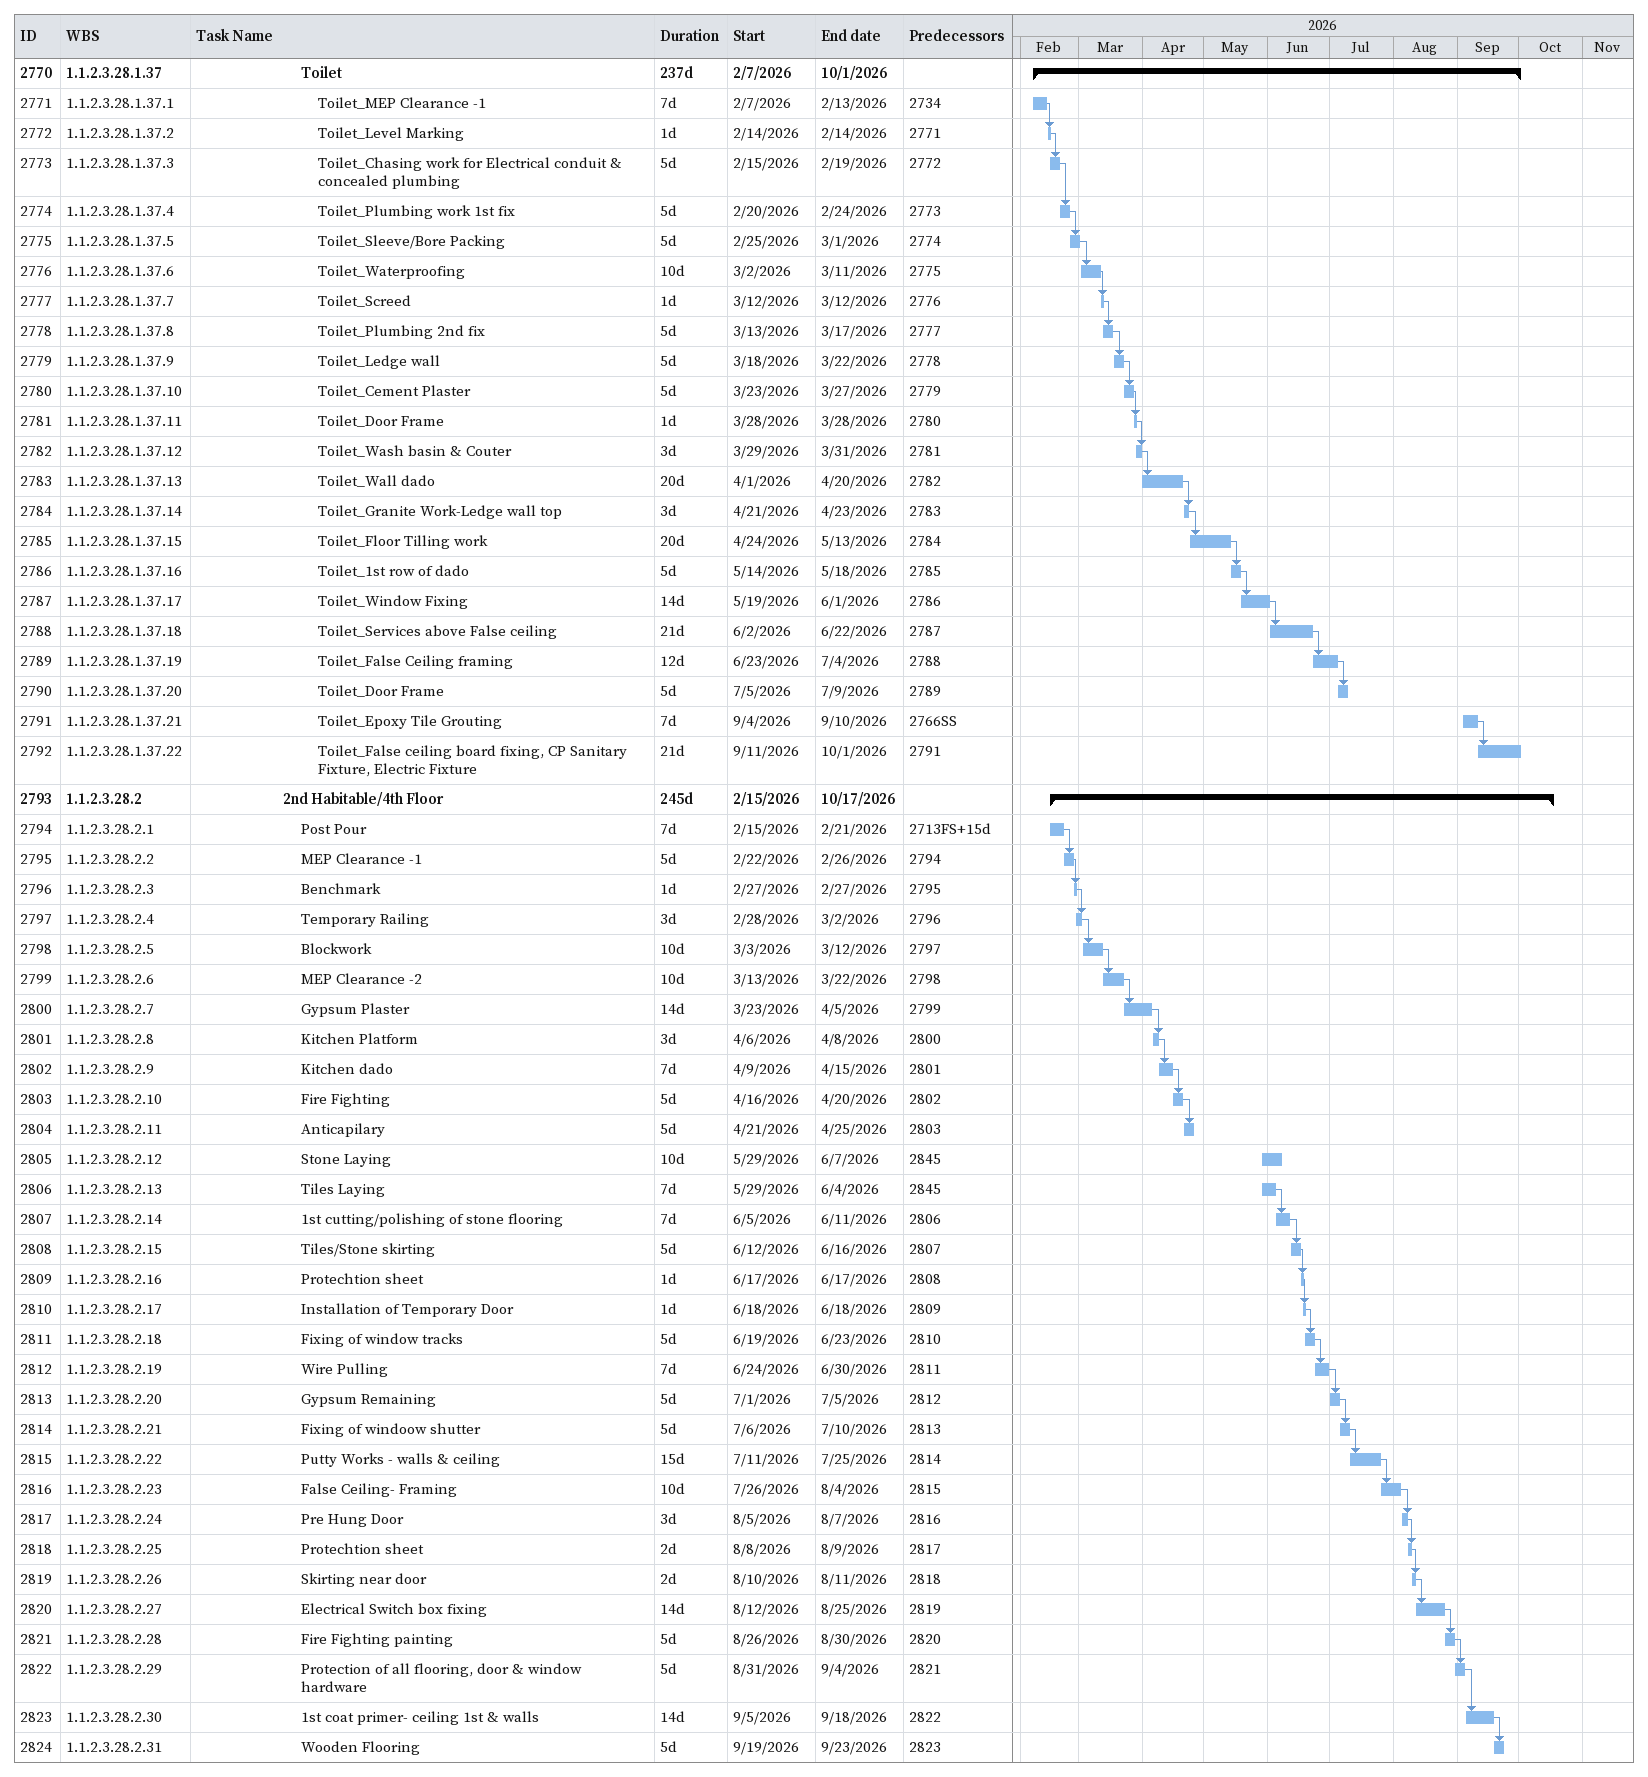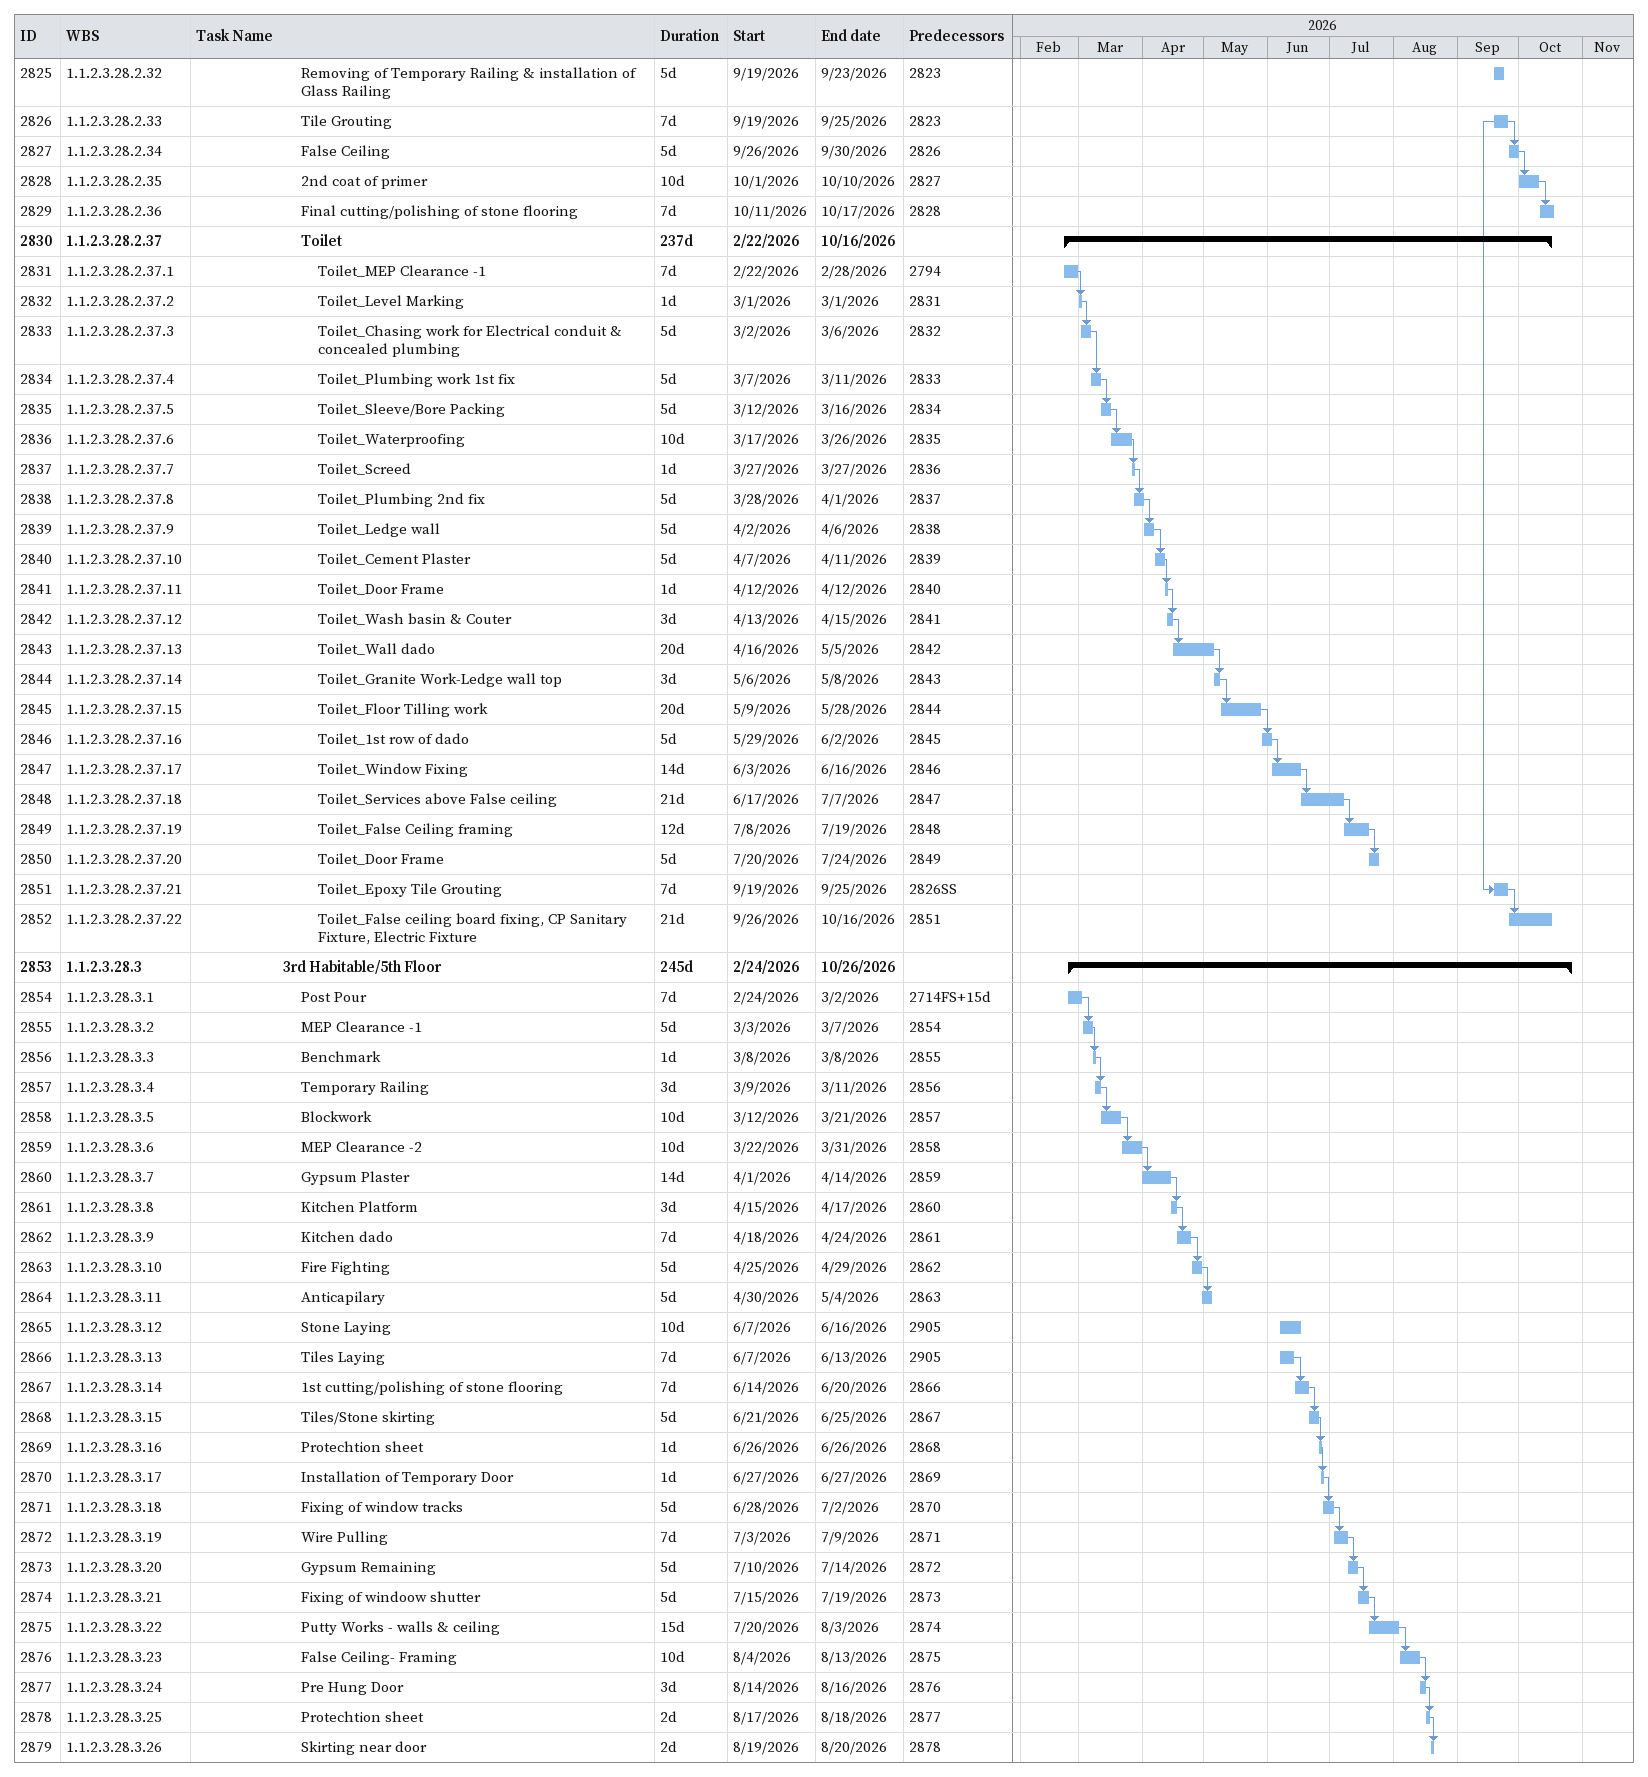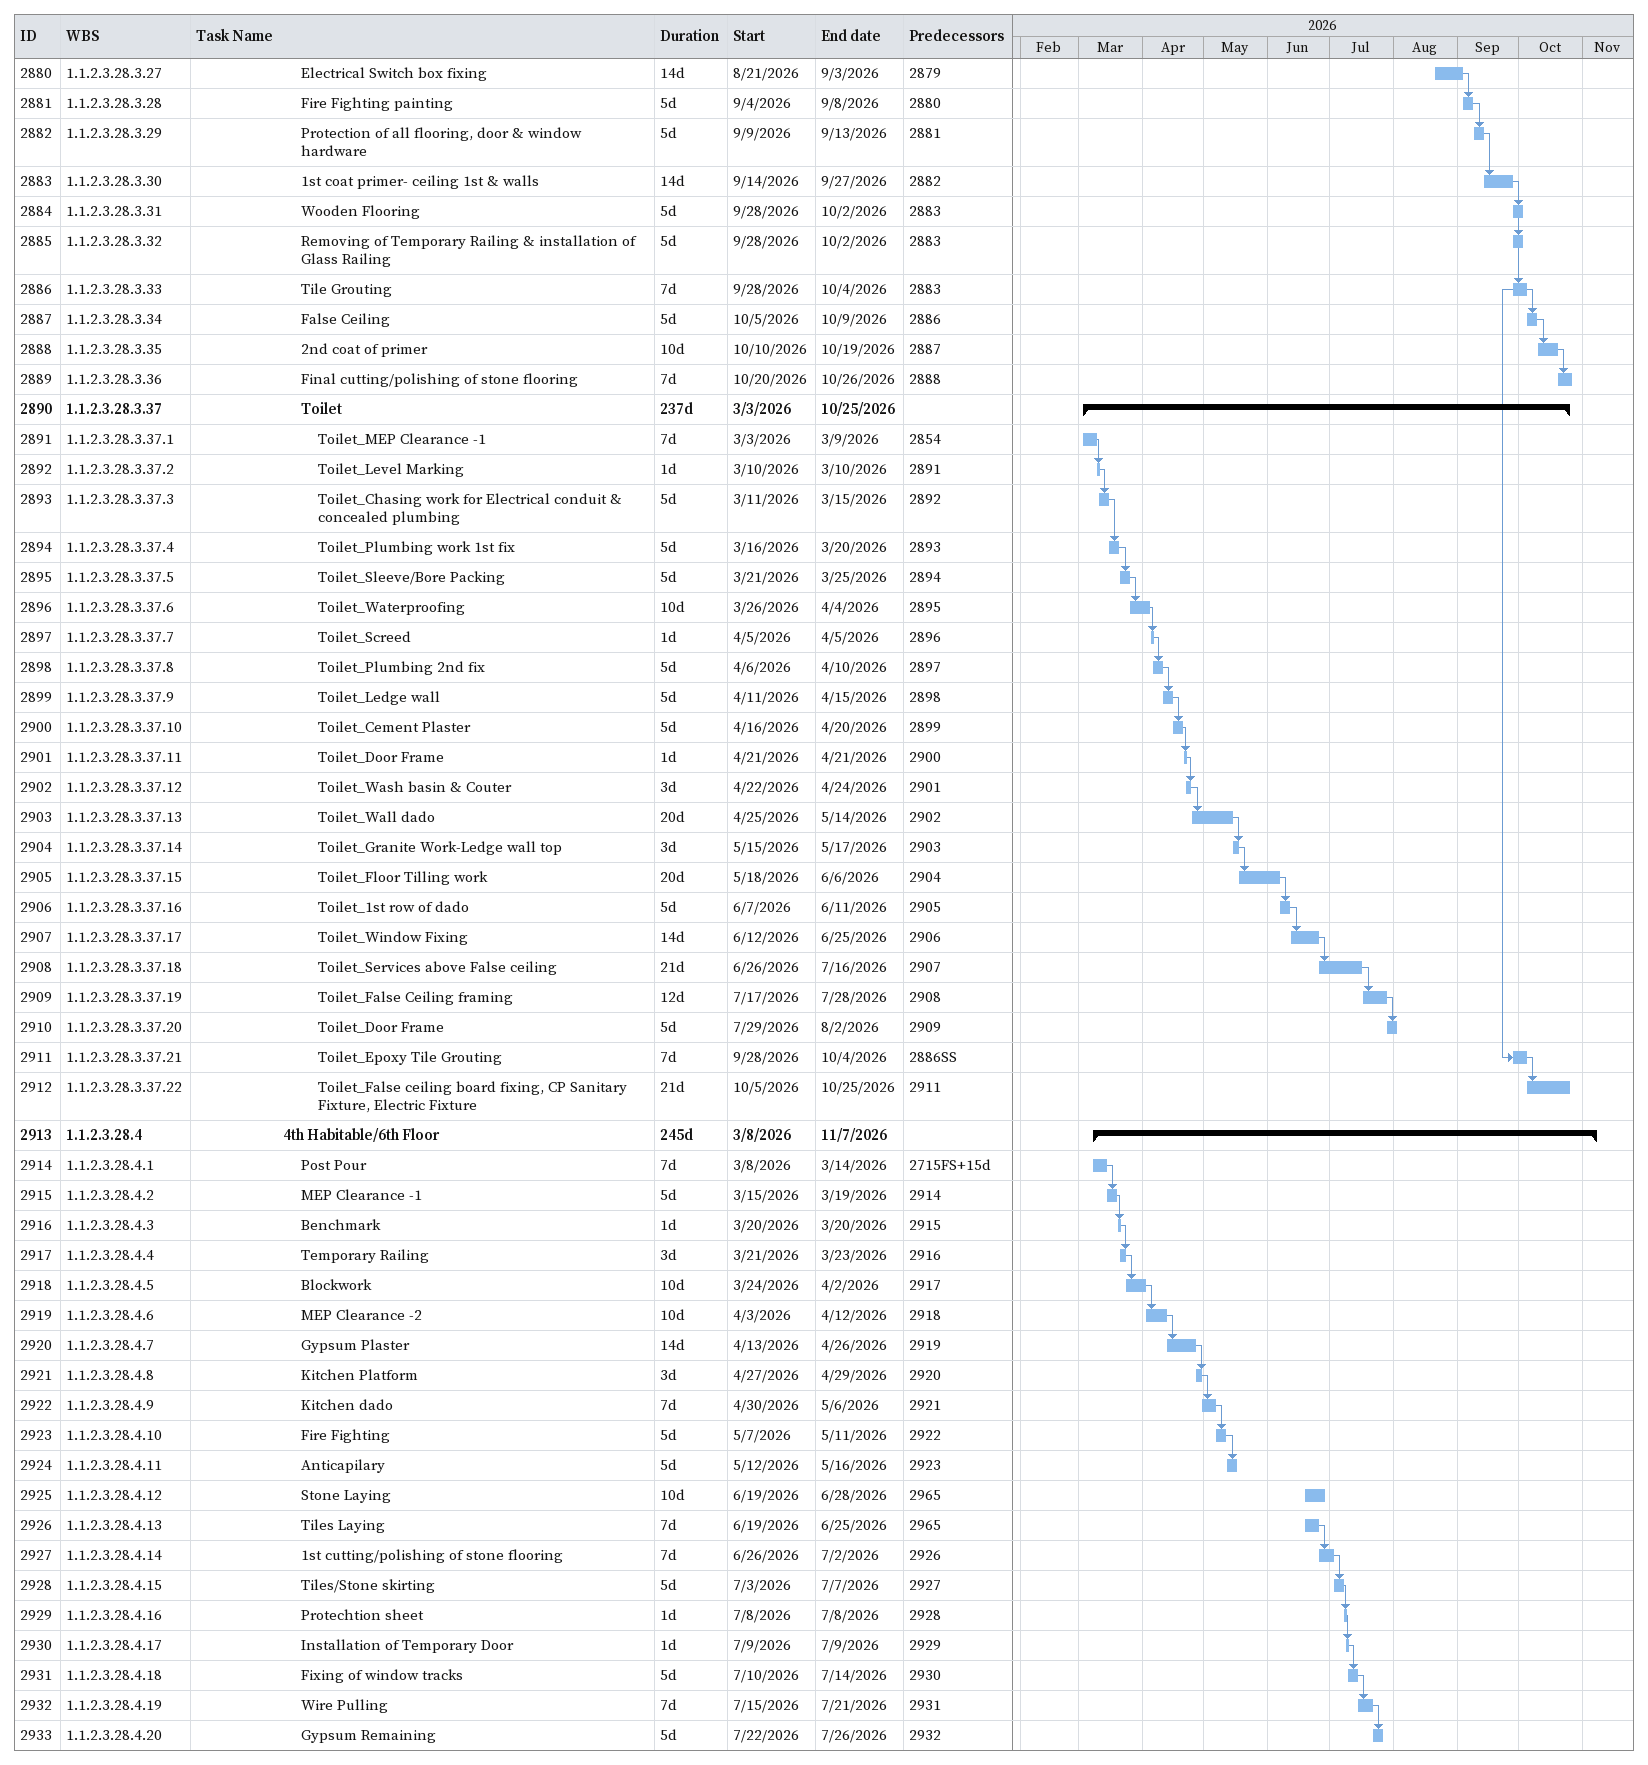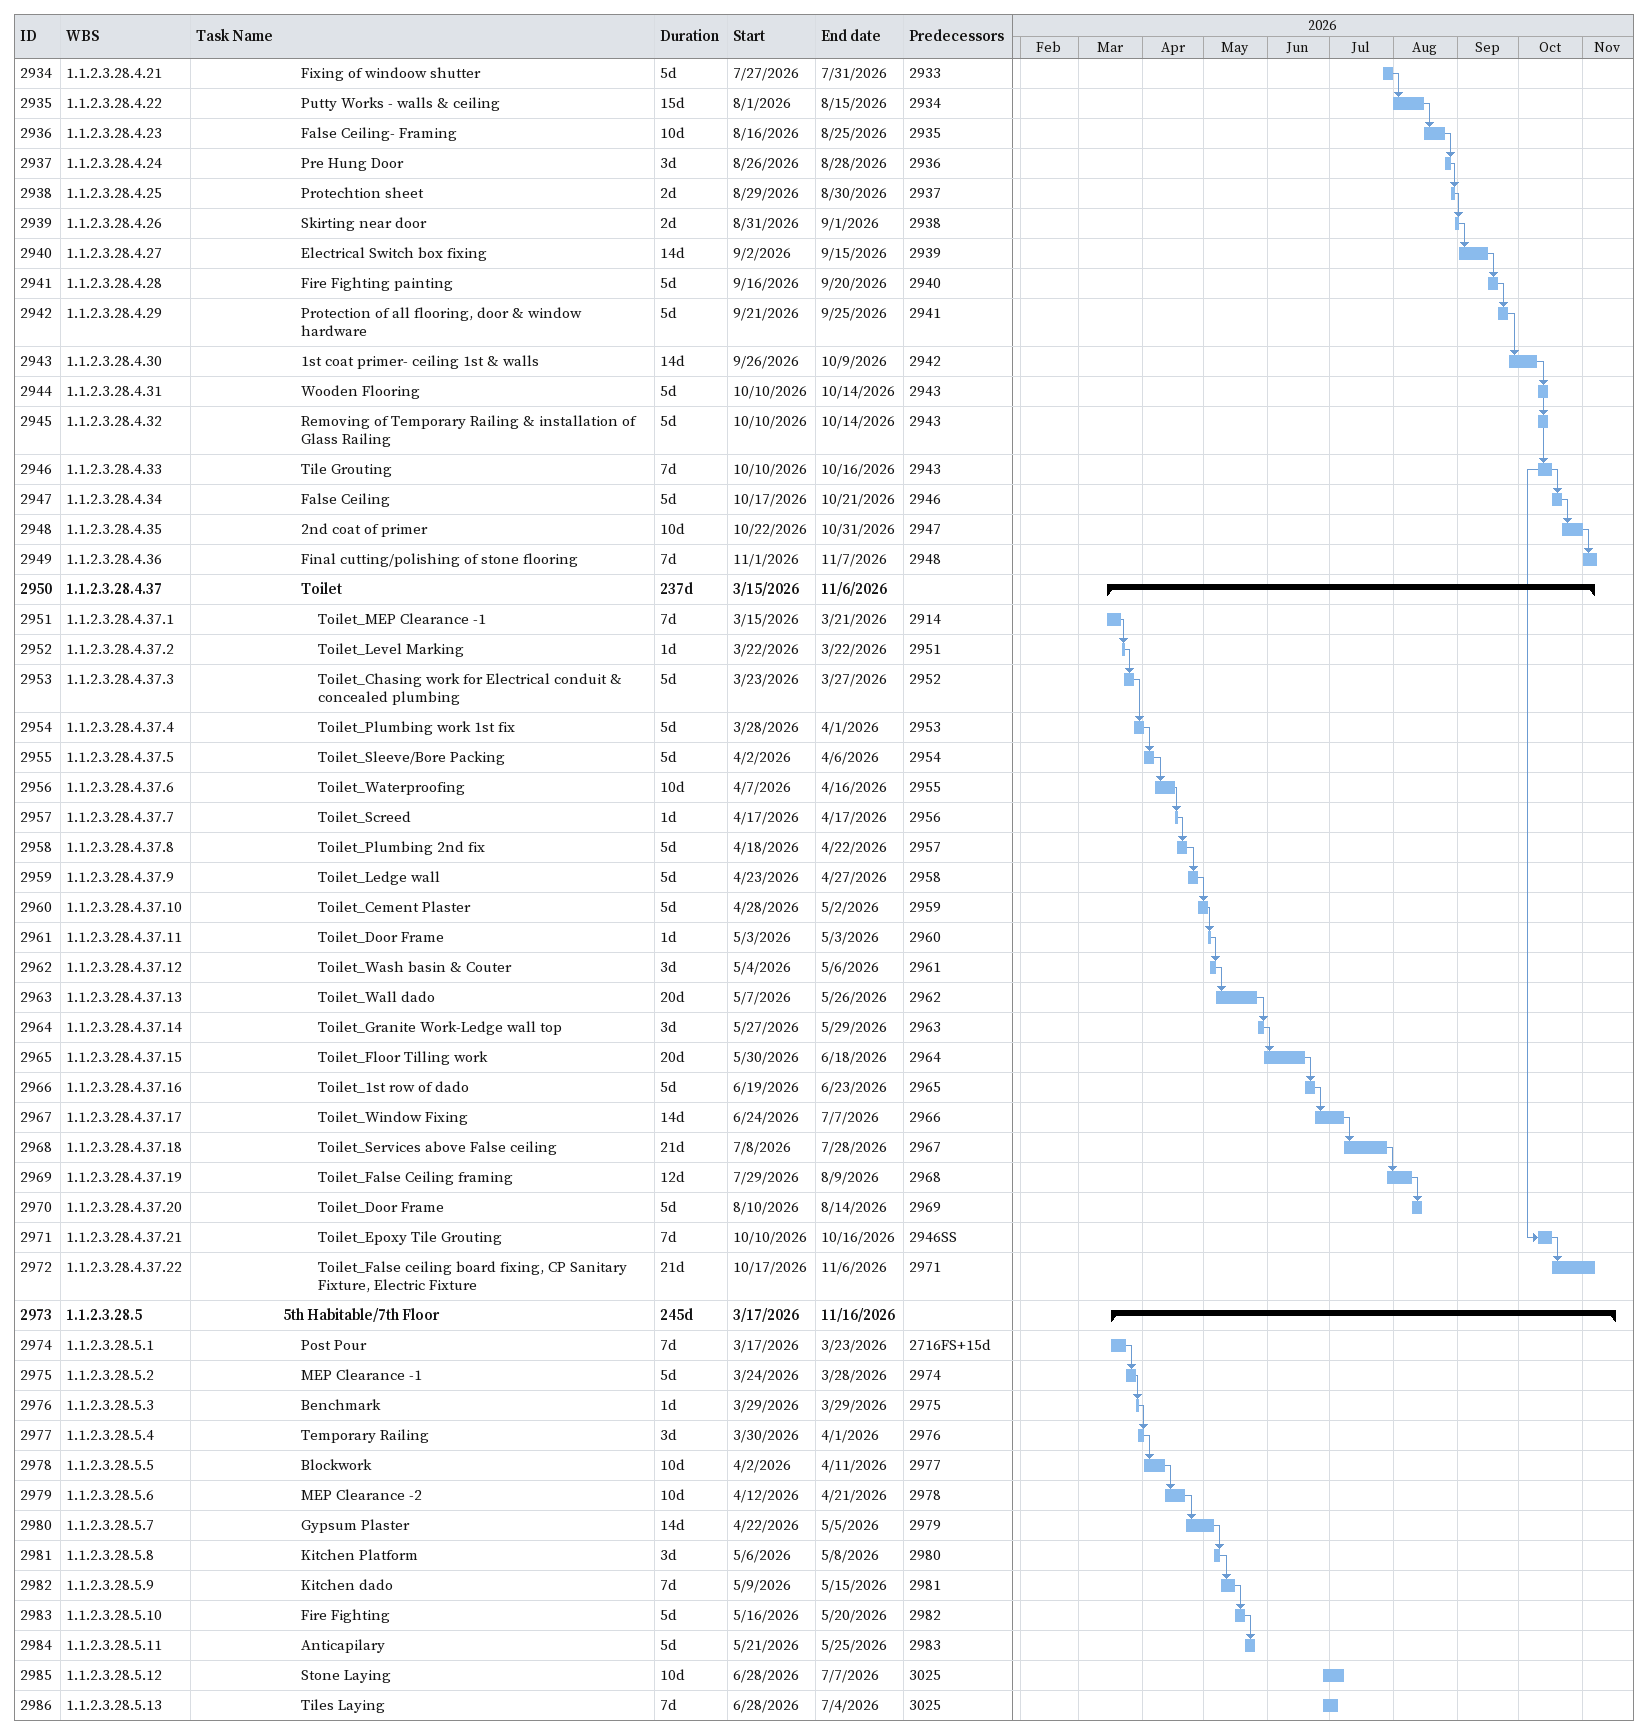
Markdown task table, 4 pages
| ID | WBS | Task | Duration | Start | Finish | Predecessors |
|---|---|---|---|---|---|---|
| 2770 | 1.1.2.3.28.1.37 | **Toilet** | 237d | 2026-02-07 | 2026-10-01 |  |
| 2771 | 1.1.2.3.28.1.37.1 | Toilet_MEP Clearance -1 | 7d | 2026-02-07 | 2026-02-13 | 2734 |
| 2772 | 1.1.2.3.28.1.37.2 | Toilet_Level Marking | 1d | 2026-02-14 | 2026-02-14 | 2771 |
| 2773 | 1.1.2.3.28.1.37.3 | Toilet_Chasing work for Electrical conduit & concealed plumbing | 5d | 2026-02-15 | 2026-02-19 | 2772 |
| 2774 | 1.1.2.3.28.1.37.4 | Toilet_Plumbing work 1st fix | 5d | 2026-02-20 | 2026-02-24 | 2773 |
| 2775 | 1.1.2.3.28.1.37.5 | Toilet_Sleeve/Bore Packing | 5d | 2026-02-25 | 2026-03-01 | 2774 |
| 2776 | 1.1.2.3.28.1.37.6 | Toilet_Waterproofing | 10d | 2026-03-02 | 2026-03-11 | 2775 |
| 2777 | 1.1.2.3.28.1.37.7 | Toilet_Screed | 1d | 2026-03-12 | 2026-03-12 | 2776 |
| 2778 | 1.1.2.3.28.1.37.8 | Toilet_Plumbing 2nd fix | 5d | 2026-03-13 | 2026-03-17 | 2777 |
| 2779 | 1.1.2.3.28.1.37.9 | Toilet_Ledge wall | 5d | 2026-03-18 | 2026-03-22 | 2778 |
| 2780 | 1.1.2.3.28.1.37.10 | Toilet_Cement Plaster | 5d | 2026-03-23 | 2026-03-27 | 2779 |
| 2781 | 1.1.2.3.28.1.37.11 | Toilet_Door Frame | 1d | 2026-03-28 | 2026-03-28 | 2780 |
| 2782 | 1.1.2.3.28.1.37.12 | Toilet_Wash basin & Couter | 3d | 2026-03-29 | 2026-03-31 | 2781 |
| 2783 | 1.1.2.3.28.1.37.13 | Toilet_Wall dado | 20d | 2026-04-01 | 2026-04-20 | 2782 |
| 2784 | 1.1.2.3.28.1.37.14 | Toilet_Granite Work-Ledge wall top | 3d | 2026-04-21 | 2026-04-23 | 2783 |
| 2785 | 1.1.2.3.28.1.37.15 | Toilet_Floor Tilling work | 20d | 2026-04-24 | 2026-05-13 | 2784 |
| 2786 | 1.1.2.3.28.1.37.16 | Toilet_1st row of dado | 5d | 2026-05-14 | 2026-05-18 | 2785 |
| 2787 | 1.1.2.3.28.1.37.17 | Toilet_Window Fixing | 14d | 2026-05-19 | 2026-06-01 | 2786 |
| 2788 | 1.1.2.3.28.1.37.18 | Toilet_Services above False ceiling | 21d | 2026-06-02 | 2026-06-22 | 2787 |
| 2789 | 1.1.2.3.28.1.37.19 | Toilet_False Ceiling framing | 12d | 2026-06-23 | 2026-07-04 | 2788 |
| 2790 | 1.1.2.3.28.1.37.20 | Toilet_Door Frame | 5d | 2026-07-05 | 2026-07-09 | 2789 |
| 2791 | 1.1.2.3.28.1.37.21 | Toilet_Epoxy Tile Grouting | 7d | 2026-09-04 | 2026-09-10 | 2766SS |
| 2792 | 1.1.2.3.28.1.37.22 | Toilet_False ceiling board fixing, CP Sanitary Fixture, Electric Fixture | 21d | 2026-09-11 | 2026-10-01 | 2791 |
| 2793 | 1.1.2.3.28.2 | **2nd Habitable/4th Floor** | 245d | 2026-02-15 | 2026-10-17 |  |
| 2794 | 1.1.2.3.28.2.1 | Post Pour | 7d | 2026-02-15 | 2026-02-21 | 2713FS+15d |
| 2795 | 1.1.2.3.28.2.2 | MEP Clearance -1 | 5d | 2026-02-22 | 2026-02-26 | 2794 |
| 2796 | 1.1.2.3.28.2.3 | Benchmark | 1d | 2026-02-27 | 2026-02-27 | 2795 |
| 2797 | 1.1.2.3.28.2.4 | Temporary Railing | 3d | 2026-02-28 | 2026-03-02 | 2796 |
| 2798 | 1.1.2.3.28.2.5 | Blockwork | 10d | 2026-03-03 | 2026-03-12 | 2797 |
| 2799 | 1.1.2.3.28.2.6 | MEP Clearance -2 | 10d | 2026-03-13 | 2026-03-22 | 2798 |
| 2800 | 1.1.2.3.28.2.7 | Gypsum Plaster | 14d | 2026-03-23 | 2026-04-05 | 2799 |
| 2801 | 1.1.2.3.28.2.8 | Kitchen Platform | 3d | 2026-04-06 | 2026-04-08 | 2800 |
| 2802 | 1.1.2.3.28.2.9 | Kitchen dado | 7d | 2026-04-09 | 2026-04-15 | 2801 |
| 2803 | 1.1.2.3.28.2.10 | Fire Fighting | 5d | 2026-04-16 | 2026-04-20 | 2802 |
| 2804 | 1.1.2.3.28.2.11 | Anticapilary | 5d | 2026-04-21 | 2026-04-25 | 2803 |
| 2805 | 1.1.2.3.28.2.12 | Stone Laying | 10d | 2026-05-29 | 2026-06-07 | 2845 |
| 2806 | 1.1.2.3.28.2.13 | Tiles Laying | 7d | 2026-05-29 | 2026-06-04 | 2845 |
| 2807 | 1.1.2.3.28.2.14 | 1st cutting/polishing of stone flooring | 7d | 2026-06-05 | 2026-06-11 | 2806 |
| 2808 | 1.1.2.3.28.2.15 | Tiles/Stone skirting | 5d | 2026-06-12 | 2026-06-16 | 2807 |
| 2809 | 1.1.2.3.28.2.16 | Protechtion sheet | 1d | 2026-06-17 | 2026-06-17 | 2808 |
| 2810 | 1.1.2.3.28.2.17 | Installation of Temporary Door | 1d | 2026-06-18 | 2026-06-18 | 2809 |
| 2811 | 1.1.2.3.28.2.18 | Fixing of window tracks | 5d | 2026-06-19 | 2026-06-23 | 2810 |
| 2812 | 1.1.2.3.28.2.19 | Wire Pulling | 7d | 2026-06-24 | 2026-06-30 | 2811 |
| 2813 | 1.1.2.3.28.2.20 | Gypsum Remaining | 5d | 2026-07-01 | 2026-07-05 | 2812 |
| 2814 | 1.1.2.3.28.2.21 | Fixing of windoow shutter | 5d | 2026-07-06 | 2026-07-10 | 2813 |
| 2815 | 1.1.2.3.28.2.22 | Putty Works - walls & ceiling | 15d | 2026-07-11 | 2026-07-25 | 2814 |
| 2816 | 1.1.2.3.28.2.23 | False Ceiling- Framing | 10d | 2026-07-26 | 2026-08-04 | 2815 |
| 2817 | 1.1.2.3.28.2.24 | Pre Hung Door | 3d | 2026-08-05 | 2026-08-07 | 2816 |
| 2818 | 1.1.2.3.28.2.25 | Protechtion sheet | 2d | 2026-08-08 | 2026-08-09 | 2817 |
| 2819 | 1.1.2.3.28.2.26 | Skirting near door | 2d | 2026-08-10 | 2026-08-11 | 2818 |
| 2820 | 1.1.2.3.28.2.27 | Electrical Switch box fixing | 14d | 2026-08-12 | 2026-08-25 | 2819 |
| 2821 | 1.1.2.3.28.2.28 | Fire Fighting painting | 5d | 2026-08-26 | 2026-08-30 | 2820 |
| 2822 | 1.1.2.3.28.2.29 | Protection of all flooring, door & window hardware | 5d | 2026-08-31 | 2026-09-04 | 2821 |
| 2823 | 1.1.2.3.28.2.30 | 1st coat primer- ceiling 1st & walls | 14d | 2026-09-05 | 2026-09-18 | 2822 |
| 2824 | 1.1.2.3.28.2.31 | Wooden Flooring | 5d | 2026-09-19 | 2026-09-23 | 2823 |
| 2825 | 1.1.2.3.28.2.32 | Removing of Temporary Railing & installation of Glass Railing | 5d | 2026-09-19 | 2026-09-23 | 2823 |
| 2826 | 1.1.2.3.28.2.33 | Tile Grouting | 7d | 2026-09-19 | 2026-09-25 | 2823 |
| 2827 | 1.1.2.3.28.2.34 | False Ceiling | 5d | 2026-09-26 | 2026-09-30 | 2826 |
| 2828 | 1.1.2.3.28.2.35 | 2nd coat of primer | 10d | 2026-10-01 | 2026-10-10 | 2827 |
| 2829 | 1.1.2.3.28.2.36 | Final cutting/polishing of stone flooring | 7d | 2026-10-11 | 2026-10-17 | 2828 |
| 2830 | 1.1.2.3.28.2.37 | **Toilet** | 237d | 2026-02-22 | 2026-10-16 |  |
| 2831 | 1.1.2.3.28.2.37.1 | Toilet_MEP Clearance -1 | 7d | 2026-02-22 | 2026-02-28 | 2794 |
| 2832 | 1.1.2.3.28.2.37.2 | Toilet_Level Marking | 1d | 2026-03-01 | 2026-03-01 | 2831 |
| 2833 | 1.1.2.3.28.2.37.3 | Toilet_Chasing work for Electrical conduit & concealed plumbing | 5d | 2026-03-02 | 2026-03-06 | 2832 |
| 2834 | 1.1.2.3.28.2.37.4 | Toilet_Plumbing work 1st fix | 5d | 2026-03-07 | 2026-03-11 | 2833 |
| 2835 | 1.1.2.3.28.2.37.5 | Toilet_Sleeve/Bore Packing | 5d | 2026-03-12 | 2026-03-16 | 2834 |
| 2836 | 1.1.2.3.28.2.37.6 | Toilet_Waterproofing | 10d | 2026-03-17 | 2026-03-26 | 2835 |
| 2837 | 1.1.2.3.28.2.37.7 | Toilet_Screed | 1d | 2026-03-27 | 2026-03-27 | 2836 |
| 2838 | 1.1.2.3.28.2.37.8 | Toilet_Plumbing 2nd fix | 5d | 2026-03-28 | 2026-04-01 | 2837 |
| 2839 | 1.1.2.3.28.2.37.9 | Toilet_Ledge wall | 5d | 2026-04-02 | 2026-04-06 | 2838 |
| 2840 | 1.1.2.3.28.2.37.10 | Toilet_Cement Plaster | 5d | 2026-04-07 | 2026-04-11 | 2839 |
| 2841 | 1.1.2.3.28.2.37.11 | Toilet_Door Frame | 1d | 2026-04-12 | 2026-04-12 | 2840 |
| 2842 | 1.1.2.3.28.2.37.12 | Toilet_Wash basin & Couter | 3d | 2026-04-13 | 2026-04-15 | 2841 |
| 2843 | 1.1.2.3.28.2.37.13 | Toilet_Wall dado | 20d | 2026-04-16 | 2026-05-05 | 2842 |
| 2844 | 1.1.2.3.28.2.37.14 | Toilet_Granite Work-Ledge wall top | 3d | 2026-05-06 | 2026-05-08 | 2843 |
| 2845 | 1.1.2.3.28.2.37.15 | Toilet_Floor Tilling work | 20d | 2026-05-09 | 2026-05-28 | 2844 |
| 2846 | 1.1.2.3.28.2.37.16 | Toilet_1st row of dado | 5d | 2026-05-29 | 2026-06-02 | 2845 |
| 2847 | 1.1.2.3.28.2.37.17 | Toilet_Window Fixing | 14d | 2026-06-03 | 2026-06-16 | 2846 |
| 2848 | 1.1.2.3.28.2.37.18 | Toilet_Services above False ceiling | 21d | 2026-06-17 | 2026-07-07 | 2847 |
| 2849 | 1.1.2.3.28.2.37.19 | Toilet_False Ceiling framing | 12d | 2026-07-08 | 2026-07-19 | 2848 |
| 2850 | 1.1.2.3.28.2.37.20 | Toilet_Door Frame | 5d | 2026-07-20 | 2026-07-24 | 2849 |
| 2851 | 1.1.2.3.28.2.37.21 | Toilet_Epoxy Tile Grouting | 7d | 2026-09-19 | 2026-09-25 | 2826SS |
| 2852 | 1.1.2.3.28.2.37.22 | Toilet_False ceiling board fixing, CP Sanitary Fixture, Electric Fixture | 21d | 2026-09-26 | 2026-10-16 | 2851 |
| 2853 | 1.1.2.3.28.3 | **3rd Habitable/5th Floor** | 245d | 2026-02-24 | 2026-10-26 |  |
| 2854 | 1.1.2.3.28.3.1 | Post Pour | 7d | 2026-02-24 | 2026-03-02 | 2714FS+15d |
| 2855 | 1.1.2.3.28.3.2 | MEP Clearance -1 | 5d | 2026-03-03 | 2026-03-07 | 2854 |
| 2856 | 1.1.2.3.28.3.3 | Benchmark | 1d | 2026-03-08 | 2026-03-08 | 2855 |
| 2857 | 1.1.2.3.28.3.4 | Temporary Railing | 3d | 2026-03-09 | 2026-03-11 | 2856 |
| 2858 | 1.1.2.3.28.3.5 | Blockwork | 10d | 2026-03-12 | 2026-03-21 | 2857 |
| 2859 | 1.1.2.3.28.3.6 | MEP Clearance -2 | 10d | 2026-03-22 | 2026-03-31 | 2858 |
| 2860 | 1.1.2.3.28.3.7 | Gypsum Plaster | 14d | 2026-04-01 | 2026-04-14 | 2859 |
| 2861 | 1.1.2.3.28.3.8 | Kitchen Platform | 3d | 2026-04-15 | 2026-04-17 | 2860 |
| 2862 | 1.1.2.3.28.3.9 | Kitchen dado | 7d | 2026-04-18 | 2026-04-24 | 2861 |
| 2863 | 1.1.2.3.28.3.10 | Fire Fighting | 5d | 2026-04-25 | 2026-04-29 | 2862 |
| 2864 | 1.1.2.3.28.3.11 | Anticapilary | 5d | 2026-04-30 | 2026-05-04 | 2863 |
| 2865 | 1.1.2.3.28.3.12 | Stone Laying | 10d | 2026-06-07 | 2026-06-16 | 2905 |
| 2866 | 1.1.2.3.28.3.13 | Tiles Laying | 7d | 2026-06-07 | 2026-06-13 | 2905 |
| 2867 | 1.1.2.3.28.3.14 | 1st cutting/polishing of stone flooring | 7d | 2026-06-14 | 2026-06-20 | 2866 |
| 2868 | 1.1.2.3.28.3.15 | Tiles/Stone skirting | 5d | 2026-06-21 | 2026-06-25 | 2867 |
| 2869 | 1.1.2.3.28.3.16 | Protechtion sheet | 1d | 2026-06-26 | 2026-06-26 | 2868 |
| 2870 | 1.1.2.3.28.3.17 | Installation of Temporary Door | 1d | 2026-06-27 | 2026-06-27 | 2869 |
| 2871 | 1.1.2.3.28.3.18 | Fixing of window tracks | 5d | 2026-06-28 | 2026-07-02 | 2870 |
| 2872 | 1.1.2.3.28.3.19 | Wire Pulling | 7d | 2026-07-03 | 2026-07-09 | 2871 |
| 2873 | 1.1.2.3.28.3.20 | Gypsum Remaining | 5d | 2026-07-10 | 2026-07-14 | 2872 |
| 2874 | 1.1.2.3.28.3.21 | Fixing of windoow shutter | 5d | 2026-07-15 | 2026-07-19 | 2873 |
| 2875 | 1.1.2.3.28.3.22 | Putty Works - walls & ceiling | 15d | 2026-07-20 | 2026-08-03 | 2874 |
| 2876 | 1.1.2.3.28.3.23 | False Ceiling- Framing | 10d | 2026-08-04 | 2026-08-13 | 2875 |
| 2877 | 1.1.2.3.28.3.24 | Pre Hung Door | 3d | 2026-08-14 | 2026-08-16 | 2876 |
| 2878 | 1.1.2.3.28.3.25 | Protechtion sheet | 2d | 2026-08-17 | 2026-08-18 | 2877 |
| 2879 | 1.1.2.3.28.3.26 | Skirting near door | 2d | 2026-08-19 | 2026-08-20 | 2878 |
| 2880 | 1.1.2.3.28.3.27 | Electrical Switch box fixing | 14d | 2026-08-21 | 2026-09-03 | 2879 |
| 2881 | 1.1.2.3.28.3.28 | Fire Fighting painting | 5d | 2026-09-04 | 2026-09-08 | 2880 |
| 2882 | 1.1.2.3.28.3.29 | Protection of all flooring, door & window hardware | 5d | 2026-09-09 | 2026-09-13 | 2881 |
| 2883 | 1.1.2.3.28.3.30 | 1st coat primer- ceiling 1st & walls | 14d | 2026-09-14 | 2026-09-27 | 2882 |
| 2884 | 1.1.2.3.28.3.31 | Wooden Flooring | 5d | 2026-09-28 | 2026-10-02 | 2883 |
| 2885 | 1.1.2.3.28.3.32 | Removing of Temporary Railing & installation of Glass Railing | 5d | 2026-09-28 | 2026-10-02 | 2883 |
| 2886 | 1.1.2.3.28.3.33 | Tile Grouting | 7d | 2026-09-28 | 2026-10-04 | 2883 |
| 2887 | 1.1.2.3.28.3.34 | False Ceiling | 5d | 2026-10-05 | 2026-10-09 | 2886 |
| 2888 | 1.1.2.3.28.3.35 | 2nd coat of primer | 10d | 2026-10-10 | 2026-10-19 | 2887 |
| 2889 | 1.1.2.3.28.3.36 | Final cutting/polishing of stone flooring | 7d | 2026-10-20 | 2026-10-26 | 2888 |
| 2890 | 1.1.2.3.28.3.37 | **Toilet** | 237d | 2026-03-03 | 2026-10-25 |  |
| 2891 | 1.1.2.3.28.3.37.1 | Toilet_MEP Clearance -1 | 7d | 2026-03-03 | 2026-03-09 | 2854 |
| 2892 | 1.1.2.3.28.3.37.2 | Toilet_Level Marking | 1d | 2026-03-10 | 2026-03-10 | 2891 |
| 2893 | 1.1.2.3.28.3.37.3 | Toilet_Chasing work for Electrical conduit & concealed plumbing | 5d | 2026-03-11 | 2026-03-15 | 2892 |
| 2894 | 1.1.2.3.28.3.37.4 | Toilet_Plumbing work 1st fix | 5d | 2026-03-16 | 2026-03-20 | 2893 |
| 2895 | 1.1.2.3.28.3.37.5 | Toilet_Sleeve/Bore Packing | 5d | 2026-03-21 | 2026-03-25 | 2894 |
| 2896 | 1.1.2.3.28.3.37.6 | Toilet_Waterproofing | 10d | 2026-03-26 | 2026-04-04 | 2895 |
| 2897 | 1.1.2.3.28.3.37.7 | Toilet_Screed | 1d | 2026-04-05 | 2026-04-05 | 2896 |
| 2898 | 1.1.2.3.28.3.37.8 | Toilet_Plumbing 2nd fix | 5d | 2026-04-06 | 2026-04-10 | 2897 |
| 2899 | 1.1.2.3.28.3.37.9 | Toilet_Ledge wall | 5d | 2026-04-11 | 2026-04-15 | 2898 |
| 2900 | 1.1.2.3.28.3.37.10 | Toilet_Cement Plaster | 5d | 2026-04-16 | 2026-04-20 | 2899 |
| 2901 | 1.1.2.3.28.3.37.11 | Toilet_Door Frame | 1d | 2026-04-21 | 2026-04-21 | 2900 |
| 2902 | 1.1.2.3.28.3.37.12 | Toilet_Wash basin & Couter | 3d | 2026-04-22 | 2026-04-24 | 2901 |
| 2903 | 1.1.2.3.28.3.37.13 | Toilet_Wall dado | 20d | 2026-04-25 | 2026-05-14 | 2902 |
| 2904 | 1.1.2.3.28.3.37.14 | Toilet_Granite Work-Ledge wall top | 3d | 2026-05-15 | 2026-05-17 | 2903 |
| 2905 | 1.1.2.3.28.3.37.15 | Toilet_Floor Tilling work | 20d | 2026-05-18 | 2026-06-06 | 2904 |
| 2906 | 1.1.2.3.28.3.37.16 | Toilet_1st row of dado | 5d | 2026-06-07 | 2026-06-11 | 2905 |
| 2907 | 1.1.2.3.28.3.37.17 | Toilet_Window Fixing | 14d | 2026-06-12 | 2026-06-25 | 2906 |
| 2908 | 1.1.2.3.28.3.37.18 | Toilet_Services above False ceiling | 21d | 2026-06-26 | 2026-07-16 | 2907 |
| 2909 | 1.1.2.3.28.3.37.19 | Toilet_False Ceiling framing | 12d | 2026-07-17 | 2026-07-28 | 2908 |
| 2910 | 1.1.2.3.28.3.37.20 | Toilet_Door Frame | 5d | 2026-07-29 | 2026-08-02 | 2909 |
| 2911 | 1.1.2.3.28.3.37.21 | Toilet_Epoxy Tile Grouting | 7d | 2026-09-28 | 2026-10-04 | 2886SS |
| 2912 | 1.1.2.3.28.3.37.22 | Toilet_False ceiling board fixing, CP Sanitary Fixture, Electric Fixture | 21d | 2026-10-05 | 2026-10-25 | 2911 |
| 2913 | 1.1.2.3.28.4 | **4th Habitable/6th Floor** | 245d | 2026-03-08 | 2026-11-07 |  |
| 2914 | 1.1.2.3.28.4.1 | Post Pour | 7d | 2026-03-08 | 2026-03-14 | 2715FS+15d |
| 2915 | 1.1.2.3.28.4.2 | MEP Clearance -1 | 5d | 2026-03-15 | 2026-03-19 | 2914 |
| 2916 | 1.1.2.3.28.4.3 | Benchmark | 1d | 2026-03-20 | 2026-03-20 | 2915 |
| 2917 | 1.1.2.3.28.4.4 | Temporary Railing | 3d | 2026-03-21 | 2026-03-23 | 2916 |
| 2918 | 1.1.2.3.28.4.5 | Blockwork | 10d | 2026-03-24 | 2026-04-02 | 2917 |
| 2919 | 1.1.2.3.28.4.6 | MEP Clearance -2 | 10d | 2026-04-03 | 2026-04-12 | 2918 |
| 2920 | 1.1.2.3.28.4.7 | Gypsum Plaster | 14d | 2026-04-13 | 2026-04-26 | 2919 |
| 2921 | 1.1.2.3.28.4.8 | Kitchen Platform | 3d | 2026-04-27 | 2026-04-29 | 2920 |
| 2922 | 1.1.2.3.28.4.9 | Kitchen dado | 7d | 2026-04-30 | 2026-05-06 | 2921 |
| 2923 | 1.1.2.3.28.4.10 | Fire Fighting | 5d | 2026-05-07 | 2026-05-11 | 2922 |
| 2924 | 1.1.2.3.28.4.11 | Anticapilary | 5d | 2026-05-12 | 2026-05-16 | 2923 |
| 2925 | 1.1.2.3.28.4.12 | Stone Laying | 10d | 2026-06-19 | 2026-06-28 | 2965 |
| 2926 | 1.1.2.3.28.4.13 | Tiles Laying | 7d | 2026-06-19 | 2026-06-25 | 2965 |
| 2927 | 1.1.2.3.28.4.14 | 1st cutting/polishing of stone flooring | 7d | 2026-06-26 | 2026-07-02 | 2926 |
| 2928 | 1.1.2.3.28.4.15 | Tiles/Stone skirting | 5d | 2026-07-03 | 2026-07-07 | 2927 |
| 2929 | 1.1.2.3.28.4.16 | Protechtion sheet | 1d | 2026-07-08 | 2026-07-08 | 2928 |
| 2930 | 1.1.2.3.28.4.17 | Installation of Temporary Door | 1d | 2026-07-09 | 2026-07-09 | 2929 |
| 2931 | 1.1.2.3.28.4.18 | Fixing of window tracks | 5d | 2026-07-10 | 2026-07-14 | 2930 |
| 2932 | 1.1.2.3.28.4.19 | Wire Pulling | 7d | 2026-07-15 | 2026-07-21 | 2931 |
| 2933 | 1.1.2.3.28.4.20 | Gypsum Remaining | 5d | 2026-07-22 | 2026-07-26 | 2932 |
| 2934 | 1.1.2.3.28.4.21 | Fixing of windoow shutter | 5d | 2026-07-27 | 2026-07-31 | 2933 |
| 2935 | 1.1.2.3.28.4.22 | Putty Works - walls & ceiling | 15d | 2026-08-01 | 2026-08-15 | 2934 |
| 2936 | 1.1.2.3.28.4.23 | False Ceiling- Framing | 10d | 2026-08-16 | 2026-08-25 | 2935 |
| 2937 | 1.1.2.3.28.4.24 | Pre Hung Door | 3d | 2026-08-26 | 2026-08-28 | 2936 |
| 2938 | 1.1.2.3.28.4.25 | Protechtion sheet | 2d | 2026-08-29 | 2026-08-30 | 2937 |
| 2939 | 1.1.2.3.28.4.26 | Skirting near door | 2d | 2026-08-31 | 2026-09-01 | 2938 |
| 2940 | 1.1.2.3.28.4.27 | Electrical Switch box fixing | 14d | 2026-09-02 | 2026-09-15 | 2939 |
| 2941 | 1.1.2.3.28.4.28 | Fire Fighting painting | 5d | 2026-09-16 | 2026-09-20 | 2940 |
| 2942 | 1.1.2.3.28.4.29 | Protection of all flooring, door & window hardware | 5d | 2026-09-21 | 2026-09-25 | 2941 |
| 2943 | 1.1.2.3.28.4.30 | 1st coat primer- ceiling 1st & walls | 14d | 2026-09-26 | 2026-10-09 | 2942 |
| 2944 | 1.1.2.3.28.4.31 | Wooden Flooring | 5d | 2026-10-10 | 2026-10-14 | 2943 |
| 2945 | 1.1.2.3.28.4.32 | Removing of Temporary Railing & installation of Glass Railing | 5d | 2026-10-10 | 2026-10-14 | 2943 |
| 2946 | 1.1.2.3.28.4.33 | Tile Grouting | 7d | 2026-10-10 | 2026-10-16 | 2943 |
| 2947 | 1.1.2.3.28.4.34 | False Ceiling | 5d | 2026-10-17 | 2026-10-21 | 2946 |
| 2948 | 1.1.2.3.28.4.35 | 2nd coat of primer | 10d | 2026-10-22 | 2026-10-31 | 2947 |
| 2949 | 1.1.2.3.28.4.36 | Final cutting/polishing of stone flooring | 7d | 2026-11-01 | 2026-11-07 | 2948 |
| 2950 | 1.1.2.3.28.4.37 | **Toilet** | 237d | 2026-03-15 | 2026-11-06 |  |
| 2951 | 1.1.2.3.28.4.37.1 | Toilet_MEP Clearance -1 | 7d | 2026-03-15 | 2026-03-21 | 2914 |
| 2952 | 1.1.2.3.28.4.37.2 | Toilet_Level Marking | 1d | 2026-03-22 | 2026-03-22 | 2951 |
| 2953 | 1.1.2.3.28.4.37.3 | Toilet_Chasing work for Electrical conduit & concealed plumbing | 5d | 2026-03-23 | 2026-03-27 | 2952 |
| 2954 | 1.1.2.3.28.4.37.4 | Toilet_Plumbing work 1st fix | 5d | 2026-03-28 | 2026-04-01 | 2953 |
| 2955 | 1.1.2.3.28.4.37.5 | Toilet_Sleeve/Bore Packing | 5d | 2026-04-02 | 2026-04-06 | 2954 |
| 2956 | 1.1.2.3.28.4.37.6 | Toilet_Waterproofing | 10d | 2026-04-07 | 2026-04-16 | 2955 |
| 2957 | 1.1.2.3.28.4.37.7 | Toilet_Screed | 1d | 2026-04-17 | 2026-04-17 | 2956 |
| 2958 | 1.1.2.3.28.4.37.8 | Toilet_Plumbing 2nd fix | 5d | 2026-04-18 | 2026-04-22 | 2957 |
| 2959 | 1.1.2.3.28.4.37.9 | Toilet_Ledge wall | 5d | 2026-04-23 | 2026-04-27 | 2958 |
| 2960 | 1.1.2.3.28.4.37.10 | Toilet_Cement Plaster | 5d | 2026-04-28 | 2026-05-02 | 2959 |
| 2961 | 1.1.2.3.28.4.37.11 | Toilet_Door Frame | 1d | 2026-05-03 | 2026-05-03 | 2960 |
| 2962 | 1.1.2.3.28.4.37.12 | Toilet_Wash basin & Couter | 3d | 2026-05-04 | 2026-05-06 | 2961 |
| 2963 | 1.1.2.3.28.4.37.13 | Toilet_Wall dado | 20d | 2026-05-07 | 2026-05-26 | 2962 |
| 2964 | 1.1.2.3.28.4.37.14 | Toilet_Granite Work-Ledge wall top | 3d | 2026-05-27 | 2026-05-29 | 2963 |
| 2965 | 1.1.2.3.28.4.37.15 | Toilet_Floor Tilling work | 20d | 2026-05-30 | 2026-06-18 | 2964 |
| 2966 | 1.1.2.3.28.4.37.16 | Toilet_1st row of dado | 5d | 2026-06-19 | 2026-06-23 | 2965 |
| 2967 | 1.1.2.3.28.4.37.17 | Toilet_Window Fixing | 14d | 2026-06-24 | 2026-07-07 | 2966 |
| 2968 | 1.1.2.3.28.4.37.18 | Toilet_Services above False ceiling | 21d | 2026-07-08 | 2026-07-28 | 2967 |
| 2969 | 1.1.2.3.28.4.37.19 | Toilet_False Ceiling framing | 12d | 2026-07-29 | 2026-08-09 | 2968 |
| 2970 | 1.1.2.3.28.4.37.20 | Toilet_Door Frame | 5d | 2026-08-10 | 2026-08-14 | 2969 |
| 2971 | 1.1.2.3.28.4.37.21 | Toilet_Epoxy Tile Grouting | 7d | 2026-10-10 | 2026-10-16 | 2946SS |
| 2972 | 1.1.2.3.28.4.37.22 | Toilet_False ceiling board fixing, CP Sanitary Fixture, Electric Fixture | 21d | 2026-10-17 | 2026-11-06 | 2971 |
| 2973 | 1.1.2.3.28.5 | **5th Habitable/7th Floor** | 245d | 2026-03-17 | 2026-11-16 |  |
| 2974 | 1.1.2.3.28.5.1 | Post Pour | 7d | 2026-03-17 | 2026-03-23 | 2716FS+15d |
| 2975 | 1.1.2.3.28.5.2 | MEP Clearance -1 | 5d | 2026-03-24 | 2026-03-28 | 2974 |
| 2976 | 1.1.2.3.28.5.3 | Benchmark | 1d | 2026-03-29 | 2026-03-29 | 2975 |
| 2977 | 1.1.2.3.28.5.4 | Temporary Railing | 3d | 2026-03-30 | 2026-04-01 | 2976 |
| 2978 | 1.1.2.3.28.5.5 | Blockwork | 10d | 2026-04-02 | 2026-04-11 | 2977 |
| 2979 | 1.1.2.3.28.5.6 | MEP Clearance -2 | 10d | 2026-04-12 | 2026-04-21 | 2978 |
| 2980 | 1.1.2.3.28.5.7 | Gypsum Plaster | 14d | 2026-04-22 | 2026-05-05 | 2979 |
| 2981 | 1.1.2.3.28.5.8 | Kitchen Platform | 3d | 2026-05-06 | 2026-05-08 | 2980 |
| 2982 | 1.1.2.3.28.5.9 | Kitchen dado | 7d | 2026-05-09 | 2026-05-15 | 2981 |
| 2983 | 1.1.2.3.28.5.10 | Fire Fighting | 5d | 2026-05-16 | 2026-05-20 | 2982 |
| 2984 | 1.1.2.3.28.5.11 | Anticapilary | 5d | 2026-05-21 | 2026-05-25 | 2983 |
| 2985 | 1.1.2.3.28.5.12 | Stone Laying | 10d | 2026-06-28 | 2026-07-07 | 3025 |
| 2986 | 1.1.2.3.28.5.13 | Tiles Laying | 7d | 2026-06-28 | 2026-07-04 | 3025 |
